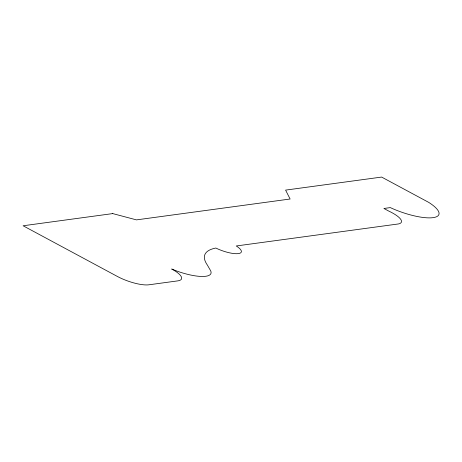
<?xml version="1.0" encoding="UTF-8"?>
<svg xmlns="http://www.w3.org/2000/svg" width="462" height="462" viewBox="0 0 462 462"><rect width="100%" height="100%" fill="white"/><g stroke="black" fill="none" stroke-linecap="round" stroke-linejoin="round"><path stroke-width="0.69" d="M112.734 213.594L23.1 225.768L117.279 276.403A24.059 6.751 19.6 0 0 148.92 284.794L177.731 280.879A24.059 6.751 19.6 0 0 171.702 269.011L176.929 271.09A32.64 9.159 19.6 0 0 210.066 269.762L207.317 264.992A85.002 23.857 19.6 0 1 215.835 248.036A18.411 5.169 19.6 0 0 238.011 253.644A18.411 5.169 19.6 0 0 236.261 245.969L396.997 224.139A23.065 6.474 19.6 0 0 388.611 211.007L383.905 208.472L390.303 207.605A36.689 10.297 19.6 0 0 433.056 217.654A36.689 10.297 19.6 0 0 428.719 202.385L381.629 177.067L285.591 190.113L290.119 199.012L136.463 219.883L112.734 213.594"/></g></svg>
